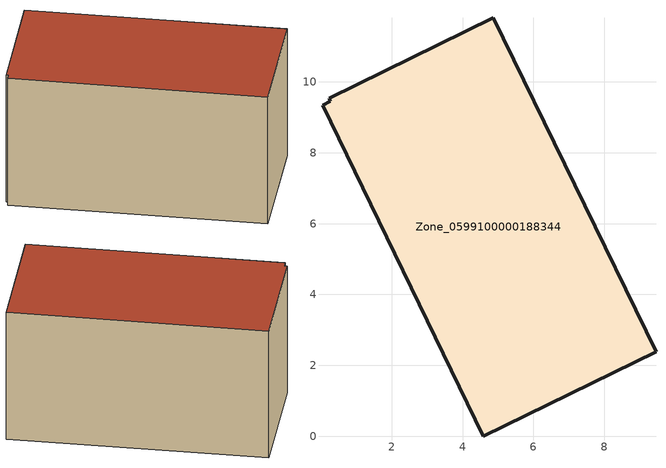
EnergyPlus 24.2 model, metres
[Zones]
Zone_0599100000188344
 floor ground (C_G): 0.04,9.34 0.27,9.46 0.23,9.54 4.87,11.81 9.46,2.38 4.58,0 z0
 wall outside (C_F): 9.46,2.38 4.87,11.81 0.23,9.54 0.27,9.46 0.04,9.34 4.58,0 9.46,2.38 z0:5.79
 roof outside (C_R): 0.27,9.46 0.04,9.34 4.58,0 9.46,2.38 4.87,11.81 0.23,9.54 z5.79
[BUILDING]
Pand.0599100000188344: North Axis=0; Terrain=City; Loads Convergence Tolerance Value=0.04; Temperature Convergence Tolerance Value=0.4; Solar Distribution=FullExterior; Maximum Number of Warmup Days=25; Minimum Number of Warmup Days=1
[Site:Location]
Rotterdam.The.Hague.AP_ZH_NLD Design_Conditions: Latitude=51.96; Longitude=4.45; Time Zone=1; Elevation=-4.5
[SITE:GROUNDTEMPERATURE:BUILDINGSURFACE]
18, 18, 18, 18, 18, 18, 18, 18, 18, 18, 18, 18
[MATERIAL] Thermal Absorptance=0.9; Solar Absorptance=0.7; Visible Absorptance=0.7
Name | Roughness | Thickness | Conductivity | Density | Specific Heat
G.TI.1965-1974 | MediumSmooth | 0.15 | 0.882353 | 540 | 1210
F.TI.1965-1974 | Rough | 0.3 | 0.697674 | 1920 | 840
R.TI.1965-1974 | MediumRough | 0.2 | 0.232558 | 1500 | 1000
[CONSTRUCTION]
C_G: G.TI.1965-1974
C_F: F.TI.1965-1974
C_R: R.TI.1965-1974
[ZONE]
Zone_0599100000188344: Type=1; Multiplier=1; Ceiling Height=Autocalculate; Volume=Autocalculate; Floor Area=autocalculate; Part of Total Floor Area=Yes
[ZONEINFILTRATION:DESIGNFLOWRATE]
Infil_Zone_0599100000188344: Zone or ZoneList or Space or SpaceList=Zone_0599100000188344; Schedule=AlwaysOn; Design Flow Rate Calculation Method=Flow/Area; Flow Rate per Floor Area=0.003; Constant Term Coefficient=1; Temperature Term Coefficient=0; Velocity Term Coefficient=0; Velocity Squared Term Coefficient=0
[HVACTEMPLATE:ZONE:IDEALLOADSAIRSYSTEM]
Zone_0599100000188344: Maximum Heating Supply Air Temperature=50; Minimum Cooling Supply Air Temperature=13; Maximum Heating Supply Air Humidity Ratio=0.0156; Minimum Cooling Supply Air Humidity Ratio=0.0077; Heating Limit=NoLimit; Cooling Limit=NoLimit; Dehumidification Control Type=ConstantSensibleHeatRatio; Cooling Sensible Heat Ratio=0.7; Dehumidification Setpoint=60; Humidification Control Type=None; Humidification Setpoint=30; Outdoor Air Method=None; Outdoor Air Flow Rate per Person=0.00944; Outdoor Air Flow Rate per Zone Floor Area=0; Outdoor Air Flow Rate per Zone=0; Demand Controlled Ventilation Type=None; Outdoor Air Economizer Type=NoEconomizer; Heat Recovery Type=None; Sensible Heat Recovery Effectiveness=0.7; Latent Heat Recovery Effectiveness=0.65
[ZONECONTROL:THERMOSTAT]
ThermostatControl_Zone_0599100000188344: Zone or ZoneList=Zone_0599100000188344; Control Type Schedule=DualSetpointControlType; Control 1=Thermostat_Zone_0599100000188344; Temperature Difference Between Cutout And Setpoint=0
[THERMOSTATSETPOINT:DUALSETPOINT]
Thermostat_Zone_0599100000188344: Heating Setpoint Temperature Schedule=HeatingSetpoint_Zone_0599100000188344; Cooling Setpoint Temperature Schedule=CoolingSetpoint_Zone_0599100000188344
[SCHEDULE:COMPACT]
HeatingSetpoint_Zone_0599100000188344: Through: 12/31, For: AllDays, Until: 24:00, 21
CoolingSetpoint_Zone_0599100000188344: Through: 12/31, For: AllDays, Until: 24:00, 24
DualSetpointControlType: Through: 12/31, For: AllDays, Until: 24:00, 4
AlwaysOn: Through: 12/31, For: AllDays, Until: 24:00, 1
